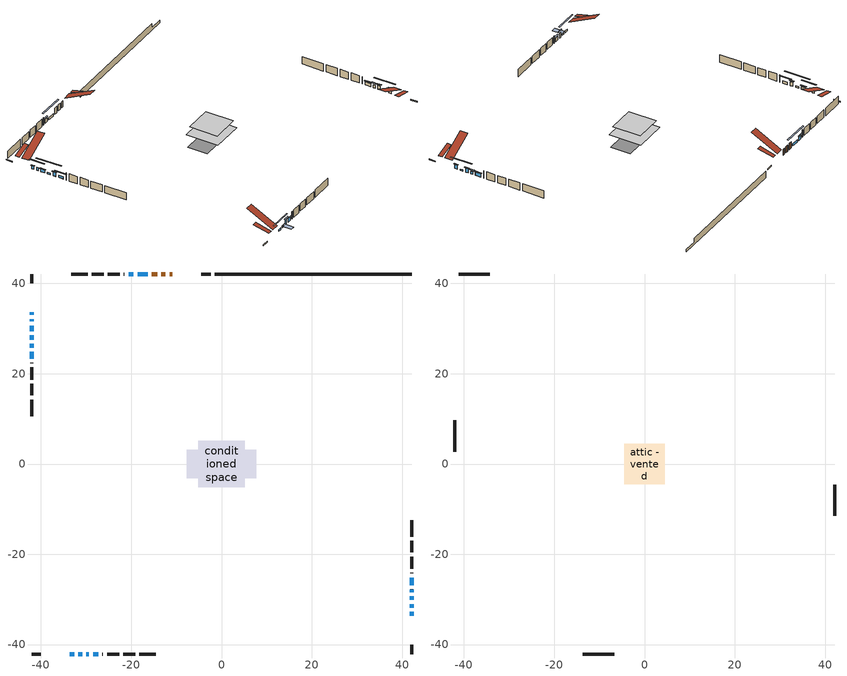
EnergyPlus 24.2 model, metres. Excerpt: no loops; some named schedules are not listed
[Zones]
conditioned space
 floor outside (Floor1 construction): -0.75,-0.75 -0.75,0.75 0.75,0.75 0.75,-0.75 z0.89
 floor adiabatic (AdiabaticFloorConstruction): -5.17,-5.17 -5.17,5.17 5.17,5.17 5.17,-5.17 z0.89
 floor foundation (Slab1 construction): -7.73,-3.17 -7.73,3.17 7.73,3.17 7.73,-3.17 z-1.24
 wall outside (RimJoist1 construction): -2.43,42.08 -4.48,42.08 / -42.08,-42.08 -40.03,-42.08 / -42.08,42.08 -42.08,40.03 / 42.08,-42.08 42.08,-40.03 z0.89:1.19
 wall outside (AdiabaticWallConstruction 1): -10.93,42.08 -11.49,42.08 / -12.42,42.08 -13.34,42.08 / -14.27,42.08 -15.41,42.08 z0.89:2.92
 wall outside (AdiabaticWallConstruction): -42.08,33.59 -42.08,33.03 / -42.08,32.1 -42.08,31.59 / -42.08,30.66 -42.08,29.44 / 42.08,-28.36 42.08,-27.8 z0.89:1.81; 42.08,-33.59 42.08,-32.77 / -19.5,42.08 -20.57,42.08 / -42.08,26.62 -42.08,25.8 / 42.08,-30.1 42.08,-29.28 z0.89:2.21; -16.34,42.08 -18.58,42.08 z0.89:1.65; -33.59,-42.08 -32.62,-42.08 / -42.08,28.51 -42.08,27.54 z0.89:1.45; -31.69,-42.08 -30.87,-42.08 / 42.08,-31.84 42.08,-31.03 z0.89:1.3; -29.95,-42.08 -29.39,-42.08 z0.89:2.52; -28.46,-42.08 -27.29,-42.08 z0.89:2.06; -42.08,24.88 -42.08,23.35 z0.89:1.7; 42.08,-26.87 42.08,-25.14 z0.89:1.96
 wall outside (Wall1 construction): -21.5,42.08 -21.61,42.08 / -26.36,-42.08 -26.25,-42.08 / -42.08,22.42 -42.08,22.31 / 42.08,-24.21 42.08,-24.1 z0.89:3.33
 wall outside (Wall2 construction): -22.54,42.08 -25.21,42.08 / -25.32,-42.08 -22.66,-42.08 / -42.08,21.38 -42.08,18.71 / 42.08,-23.17 42.08,-20.51 z0.89:3.33
 wall outside (Wall4 construction): -26.14,42.08 -28.72,42.08 / -21.73,-42.08 -19.15,-42.08 / -42.08,17.79 -42.08,15.2 / 42.08,-19.58 42.08,-17 z0.89:3.33
 wall outside (Wall5 construction): -29.65,42.08 -33.29,42.08 / -18.22,-42.08 -14.57,-42.08 / -42.08,14.28 -42.08,10.63 / 42.08,-16.07 42.08,-12.42 z0.89:3.33
 wall foundation (FoundationWall1 construction): -1.5,42.08,-1.24 -1.5,42.08,0.89 37.73,42.08,0.89 37.73,42.08,-0.43 42.08,42.08,-0.43 42.08,42.08,-1.24
 window (WindowConstruction 9): -42.08,33.59 -42.08,33.03 z0.89:1.8
 window (WindowConstruction 6): -42.08,32.1 -42.08,31.59 z0.89:1.8
 window (WindowConstruction 7): -42.08,30.66 -42.08,29.44 z0.89:1.8
 window (WindowConstruction 8): 42.08,-33.59 42.08,-32.77 z0.89:2.21
 window (WindowConstruction 12): -16.34,42.08 -18.58,42.08 z0.89:1.65
 window (WindowConstruction 13): -33.59,-42.08 -32.62,-42.08 z0.89:1.45
 window (WindowConstruction 14): -31.69,-42.08 -30.88,-42.08 z0.89:1.3
 window (WindowConstruction 15): -42.08,28.51 -42.08,27.55 z0.89:1.45
 window (WindowConstruction 16): 42.08,-31.84 42.08,-31.03 z0.89:1.3
 window (WindowConstruction): -19.5,42.08 -20.57,42.08 z0.89:2.21
 window (WindowConstruction 1): -42.08,26.62 -42.08,25.8 z0.89:2.21
 window (WindowConstruction 2): 42.08,-30.1 42.08,-29.29 z0.89:2.21
 window (WindowConstruction 10): -29.95,-42.08 -29.39,-42.08 z0.89:2.51
 window (WindowConstruction 11): 42.08,-28.36 42.08,-27.8 z0.89:1.8
 window (WindowConstruction 3): -28.46,-42.08 -27.29,-42.08 z0.89:2.06
 window (WindowConstruction 4): -42.08,24.87 -42.08,23.35 z0.89:1.7
 window (WindowConstruction 5): 42.08,-26.87 42.08,-25.14 z0.89:1.96
 door (Door): -10.93,42.08 -11.49,42.08 z0.89:2.92
 door (Door 1): -12.42,42.08 -13.34,42.08 z0.89:2.92
 door (Door 2): -14.27,42.08 -15.41,42.08 z0.89:2.92
 ceiling adiabatic (AdiabaticFloorConstruction): 5.17,-5.17 5.17,5.17 -5.17,5.17 -5.17,-5.17 z0.89
 roof outside (Roof1 construction): -6.7,42.08,3.33 -6.7,37.06,4.59 -5.41,37.06,4.59 -5.41,42.08,3.33; -37.81,-42.08,3.33 -37.81,-37.06,4.59 -39.11,-37.06,4.59 -39.11,-42.08,3.33; -42.08,37.81,3.33 -37.06,37.81,4.59 -37.06,39.11,4.59 -42.08,39.11,3.33; 42.08,-37.81,3.33 37.06,-37.81,4.59 37.06,-39.11,4.59 42.08,-39.11,3.33
attic - vented
 floor to conditioned space (Floor2 construction Reversed): -4.48,-4.48 -4.48,4.48 4.48,4.48 4.48,-4.48 z3.33
 wall outside (Wall6 construction): -34.22,42.08 -41.16,42.08 / -13.64,-42.08 -6.71,-42.08 / -42.08,9.7 -42.08,2.77 / 42.08,-11.49 42.08,-4.56 z0.89:3.33
 roof outside (Roof2 construction): -10,42.08,3.33 -10,33.62,7.56 -7.63,33.62,7.56 -7.63,42.08,3.33; -34.51,-42.08,3.33 -34.51,-33.62,7.56 -36.88,-33.62,7.56 -36.88,-42.08,3.33; -42.08,34.51,3.33 -33.62,34.51,7.56 -33.62,36.88,7.56 -42.08,36.88,3.33; 42.08,-34.51,3.33 33.62,-34.51,7.56 33.62,-36.88,7.56 42.08,-36.88,3.33
shading: -42.08,32.73 -42.08,33.88 -42.38,33.88 -42.38,32.73 z2.1; -42.08,29.46 -42.08,34.23 -42.38,34.23 -42.38,29.46 z3.93; -42.08,29.14 -42.08,30.96 -42.38,30.96 -42.38,29.14 z2.1; 42.08,-32.47 42.08,-33.88 42.38,-33.88 42.38,-32.47 z2.51; -21.63,42.08 -13.29,42.08 -13.29,42.38 -21.63,42.38 z4.7; -29.57,-42.08 -36.64,-42.08 -36.64,-42.38 -29.57,-42.38 z4.5; -30.58,-42.08 -31.99,-42.08 -31.99,-45.14 -30.58,-45.14 z1.59; -42.08,23.89 -42.08,32.17 -42.38,32.17 -42.38,23.89 z5.11; 42.08,-27.98 42.08,-34.89 42.38,-34.89 42.38,-27.98 z4.35; -20.87,42.08 -19.21,42.08 -19.21,42.38 -20.87,42.38 z2.51; -42.08,25.5 -42.08,26.92 -42.38,26.92 -42.38,25.5 z2.51; 42.08,-28.99 42.08,-30.4 42.38,-30.4 42.38,-28.99 z2.51; -28.78,-42.08 -30.56,-42.08 -30.56,-42.38 -28.78,-42.38 z3.12; 42.08,-27.19 42.08,-28.97 42.38,-28.97 42.38,-27.19 z2.41; -26.99,-42.08 -28.76,-42.08 -28.76,-42.38 -26.99,-42.38 z2.36; -42.08,22.13 -42.08,26.09 -42.38,26.09 -42.38,22.13 z2.92; 42.08,-24.84 42.08,-27.17 42.38,-27.17 42.38,-24.84 z2.26
[Building]
Building 1: Terrain=Suburbs
[Site:Location]
Moncton Intl AP_NB: Latitude {deg}=46.11; Longitude {deg}=-64.68; Time Zone {hr}=-4; Elevation {m}=71; Keep Site Location Information=Yes
[Site:GroundTemperature:Shallow]
1.33672, -0.726403, -0.891626, 0.0874321, 4.0178, 7.92987, 11.3214, 13.4699, 13.6524, 11.905, 8.59993, 4.80787
[Site:WaterMainsTemperature]
Calculation Method=Schedule; Temperature Schedule=mains temperature schedule
[Material] Roughness=Rough; Thermal Absorptance=0.9
Name | Thickness {m} | Conductivity {W/m-K} | Density {kg/m3} | Specific Heat {J/kg-K} | Solar Absorptance | Visible Absorptance
asphalt or fiberglass shingles | 0.00635 | 0.162714 | 1121.4 | 1465.45 | 0.4 | 0.4
ceiling loosefill ins | 0.169333 | 0.0480833 | 16.02 | 1046.75 | 0.7 | 0.7
ceiling stud and cavity | 0.1397 | 1.27956 | 65.682 | 1177.47 | 0.7 | 0.7
concrete 4.0 in. | 0.1016 | 1.803125 | 2242.8 | 837.4 | 0.7 | 0.7
concrete 8.0 in. | 0.2032 | 1.803125 | 2242.8 | 837.4 | 0.7 | 0.7
door material | 0.04445 | 0.0451087 | 512.64 | 1214.23 | 0.7 | 0.7
exterior vertical ins | 0.00720908 | 0.029427 | 32.04 | 1214.23 | 0.7 | 0.7
floor covering | 0.0127 | 0.0433444 | 54.468 | 1339.84 | 0.6 | 0.6
floor rigid ins; wall rigid ins | 0.051816 | 0.029427 | 32.04 | 1214.23 | 0.7 | 0.7
floor rigid ins 1; wall rigid ins 1 | 0.512978 | 0.029427 | 32.04 | 1214.23 | 0.7 | 0.7
floor stud and cavity | 0.1397 | 0.322252 | 92.3553 | 1139.71 | 0.7 | 0.7
floor stud and cavity 1 | 0.1397 | 1.75129 | 37.0049 | 1207.88 | 0.7 | 0.7
furniture material conditioned space 1 | 0.1524 | 0.115458 | 640.8 | 1214.23 | 0.6 | 0.6
gypsum board | 0.00254 | 0.160291 | 801 | 837.4 | 0.6 | 0.6
gypsum board 1 | 0.0127 | 0.160291 | 801 | 837.4 | 0.6 | 0.6
gypsum board 2 | 0.0127 | 0.160291 | 801 | 837.4 | 0.7 | 0.7
osb sheathing 0.5 in. | 0.0127 | 0.115458 | 512.64 | 1214.23 | 0.7 | 0.7
osb sheathing 0.75 in. | 0.01905 | 0.115458 | 512.64 | 1214.23 | 0.7 | 0.7
osb sheathing 2.0 in. | 0.0508 | 0.115458 | 512.64 | 1214.23 | 0.7 | 0.7
rim joist rigid ins | 0.103632 | 0.029427 | 32.04 | 1214.23 | 0.7 | 0.7
rim joist stud and cavity | 0.0508 | 0.181927 | 125.044 | 1163.47 | 0.6 | 0.6
roof stud and cavity | 0.0889 | 0.75724 | 50.32683 | 1063.81 | 0.7 | 0.7
wall stud and cavity | 0.1397 | 0.0762868 | 139.0536 | 1170.24 | 0.7 | 0.7
wall stud and cavity 1 | 0.1397 | 0.253483 | 139.0536 | 1170.24 | 0.7 | 0.7
wall stud and cavity 2 | 0.1397 | 0.244877 | 139.0536 | 1170.24 | 0.7 | 0.7
wall stud and cavity 3 | 0.1397 | 0.101716 | 139.0536 | 1170.24 | 0.7 | 0.7
wall stud and cavity 4 | 0.0889 | 6.1454 | 50.32683 | 1063.81 | 0.6 | 0.6
wall stud and cavity 5 | 0.0889 | 0.380278 | 52.3479 | 1209.89 | 0.7 | 0.7
wall stud and cavity 6 | 0.0889 | 0.391764 | 83.0341 | 1211.67 | 0.7 | 0.7
wood siding | 0.0254 | 0.102417 | 544.68 | 1172.36 | 0.4 | 0.4
wood siding 1 | 0.00254 | 0.102417 | 544.68 | 1172.36 | 0.4 | 0.4
wood siding 2; wood siding 3; wood siding 4 | 0.0254 | 0.102417 | 544.68 | 1172.36 | 0.7 | 0.7
[WindowMaterial:SimpleGlazingSystem]
Name | U-Factor {W/m2-K} | Solar Heat Gain Coefficient
WindowMaterial | 6.59613 | 0.78
WindowMaterial 1 | 7.18381 | 0.74
WindowMaterial 10 | 5.54627 | 0.72
WindowMaterial 11 | 5.33902 | 0.68
WindowMaterial 12 | 2.74361 | 0.38
WindowMaterial 2 | 2.78449 | 0.59
WindowMaterial 3 | 2.06622 | 0.51
WindowMaterial 4 | 2.92814 | 0.61
WindowMaterial 5 | 2.21783 | 0.41
WindowMaterial 6 | 2.080987 | 0.51
WindowMaterial 7 | 2.986628 | 0.6
WindowMaterial 8 | 2.765186 | 0.62
WindowMaterial 9 | 2.75553 | 0.6
[Construction]
AdiabaticFloorConstruction: floor stud and cavity 1, floor rigid ins 1, osb sheathing 0.75 in., floor covering
AdiabaticWallConstruction: wood siding 3, wall rigid ins 1, wall stud and cavity 5, gypsum board 1
AdiabaticWallConstruction 1: wood siding 4, wall rigid ins 1, wall stud and cavity 5, gypsum board 1
Door; Door 1; Door 2: door material
Floor1 construction: floor stud and cavity, floor rigid ins, osb sheathing 0.75 in., floor covering
Floor2 construction Reversed: gypsum board 1, ceiling stud and cavity, ceiling loosefill ins
FoundationWall1 construction: concrete 8.0 in., gypsum board 2
furniture construction conditioned space 1: furniture material conditioned space 1
PartitionWallConstruction: gypsum board 1, wall stud and cavity 6, gypsum board 1
RimJoist1 construction: wood siding 2, rim joist rigid ins, osb sheathing 2.0 in., rim joist stud and cavity
Roof1 construction: asphalt or fiberglass shingles, roof stud and cavity, gypsum board
Roof2 construction: asphalt or fiberglass shingles
Slab1 construction: concrete 4.0 in.
Wall1 construction: wood siding, osb sheathing 0.5 in., wall stud and cavity, gypsum board 1
Wall2 construction: wood siding, wall rigid ins, osb sheathing 0.5 in., wall stud and cavity 1, gypsum board 1
Wall4 construction: wood siding, wall rigid ins, osb sheathing 0.5 in., wall stud and cavity 2, gypsum board 1
Wall5 construction: wood siding, wall rigid ins, osb sheathing 0.5 in., wall stud and cavity 3, gypsum board 1
Wall6 construction: wood siding 1, wall stud and cavity 4
WindowConstruction: WindowMaterial
WindowConstruction 1; WindowConstruction 2; WindowConstruction 8: WindowMaterial 1
WindowConstruction 10: WindowMaterial 8
WindowConstruction 11: WindowMaterial 9
WindowConstruction 12: WindowMaterial 10
WindowConstruction 13; WindowConstruction 15: WindowMaterial 11
WindowConstruction 14; WindowConstruction 16: WindowMaterial 12
WindowConstruction 3: WindowMaterial 2
WindowConstruction 4: WindowMaterial 3
WindowConstruction 5: WindowMaterial 4
WindowConstruction 6: WindowMaterial 5
WindowConstruction 7: WindowMaterial 6
WindowConstruction 9: WindowMaterial 7
[Zone] Multiplier=1; Part of Total Floor Area=Yes
Name | Volume {m3}
attic - vented | 53.5134
conditioned space | 477.2
[Space]
Name | Zone | Volume {m3}
attic - vented 1 | attic - vented | 53.5134
conditioned space 1 | conditioned space | 477.2
[ZoneInfiltration:EffectiveLeakageArea]
infil attic - vented 1: Zone or Space=attic - vented 1; Schedule=Always On Discrete; Effective Air Leakage Area {cm2}=2829.88; Stack Coefficient=0.000464004; Wind Coefficient=1.45539e-05
[ZoneMixing]
whole house fan mix: Zone or Space=attic - vented; Schedule=Always On Continuous; Design Flow Rate Calculation Method=Flow/Zone; Design Flow Rate {m3/s}=0; Source Zone or Space=conditioned space
[SurfaceProperty:ExposedFoundationPerimeter]
Slab1: Exposed Perimeter Calculation Method=TotalExposedPerimeter; Total Exposed Perimeter {m}=43.586
[InternalMass] Zone or ZoneList=conditioned space; Space or SpaceList=conditioned space 1
Name | Construction | Surface Area {m2}
furniture mass conditioned space 1 | furniture construction conditioned space 1 | 82.8198
partition wall mass | PartitionWallConstruction | 207.049
[Lights]
interior lighting: Zone or ZoneList or Space or SpaceList=conditioned space 1; Schedule=interior lighting schedule; Design Level Calculation Method=LightingLevel; Lighting Level {W}=343.2; Return Air Fraction=0; Fraction Radiant=0.6; Fraction Visible=0.2; Fraction Replaceable=1
[People]
occupants: Zone or ZoneList or Space or SpaceList=conditioned space 1; Number of People Schedule=occupants schedule; Number of People Calculation Method=People; Number of People=3; Fraction Radiant=0.314171; Sensible Heat Fraction=0.56303; Activity Level Schedule=occupants activity schedule; Carbon Dioxide Generation Rate {m3/s-W}=0; Enable ASHRAE 55 Comfort Warnings=No; Mean Radiant Temperature Calculation Type=EnclosureAveraged
[ElectricEquipment] Zone or ZoneList or Space or SpaceList=conditioned space 1; Design Level Calculation Method=EquipmentLevel
Name | Schedule | Design Level {W} | Fraction Latent | Fraction Radiant | Fraction Lost
clothes dryer | clothes dryer schedule | 140.772 | 0.015 | 0.081 | 0.85
clothes washer | clothes washer schedule | 32.1985 | 0.03 | 0.162 | 0.7
cooking range | cooking range schedule | 215.147 | 0.08 | 0.432 | 0.2
dishwasher | dishwasher schedule | 66.8632 | 0.3 | 0.18 | 0.4
fridge | fridge schedule | 72.9452 | 0 | 0.6 | 0
mech vent bath fan 0 | mech vent bath fan 0 schedule | 25.1 | 0 | 0 | 1
mech vent house fan | mech vent house fan schedule | 0 | 0 | 0 | 1
mech vent house fan cfis | mech vent house fan cfis schedule | 0 | 0 | 0 | 0
misc plug loads | misc plug loads schedule | 494.7 | 0.045 | 0.513 | 0.1
whole house fan | Always On Discrete | 0 | 0 | 0 | 1
[OtherEquipment] Zone or ZoneList or Space or SpaceList=conditioned space 1; Design Level Calculation Method=EquipmentLevel
Name | Fuel Type | Schedule | Design Level {W} | Fraction Latent | Fraction Radiant | Fraction Lost
clothes dryer 1 | Electricity | clothes dryer schedule | 0 | 0.015 | 0.081 | 0.85
cooking range 1 | Electricity | cooking range schedule | 0 | 0.08 | 0.432 | 0.2
general water use latent | None | general water use schedule | 62.594 | 1 | 0 | 0
general water use sensible | None | general water use schedule | -61.6891 | 0 | 0.6 | 0
mech vent house fan latent load | None | Always On Discrete | 0 | 1 | 0 | 0
mech vent house fan sensible load | None | Always On Discrete | 0 | 0 | 0 | 0
water heater energy adjustment1 | FuelOilNo2 | Always On Discrete | 0.01 | 0 | 0 | 1
[ZoneInfiltration:DesignFlowRate] Zone or ZoneList or Space or SpaceList=conditioned space 1; Schedule=Always On Discrete; Design Flow Rate Calculation Method=Flow/Zone; Design Flow Rate {m3/s}=0
infil flow; natural vent flow; whole house fan flow
[Foundation:Kiva]
Foundation Kiva 1: Initial Indoor Air Temperature {C}=18; Wall Height Above Grade {m}=0.890016; Wall Depth Below Slab {m}=0.2032; Custom Block Material Name 1=exterior vertical ins; Custom Block Depth 1 {m}=2.13; Custom Block X Position 1 {m}=0.2159; Custom Block Z Position 1 {m}=0
[Foundation:Kiva:Settings]
Soil Conductivity {W/m-K}=0.849921; Soil Density {kg/m3}=1842.3; Soil Specific Heat {J/kg-K}=418.7; Ground Solar Absorptivity=0.9; Ground Thermal Absorptivity=0.9; Ground Surface Roughness {m}=0.03; Far-Field Width {m}=40; Deep-Ground Boundary Condition=ZeroFlux; Deep-Ground Depth {m}=40; Minimum Cell Dimension {m}=0.2; Maximum Cell Growth Coefficient=3; Simulation Timestep=Timestep
[Exterior:Lights]
exterior lighting: Schedule=exterior lighting schedule; Design Level {W}=75.6
[Schedule:Constant]
Name | Hourly Value
Always On Continuous; mech vent house fan schedule; mech vent house fan cfis schedule; Always On Discrete | 1
occupants activity schedule | 117.228
fridge schedule | 0
[Schedule:Week:Daily]
interior lighting schedule Week Rule - Jan1-Jan27: interior lighting schedule day, interior lighting schedule day, interior lighting schedule day, interior lighting schedule day, interior lighting schedule day, interior lighting schedule day, interior lighting schedule day, interior lighting schedule default day, interior lighting schedule default day, interior lighting schedule default day, interior lighting schedule default day, interior lighting schedule default day
interior lighting schedule Week Rule - Jan28-Feb3: interior lighting schedule day, interior lighting schedule day, interior lighting schedule day, interior lighting schedule day, interior lighting schedule day 1, interior lighting schedule day 1, interior lighting schedule day 1, interior lighting schedule default day, interior lighting schedule default day, interior lighting schedule default day, interior lighting schedule default day, interior lighting schedule default day
interior lighting schedule Week Rule - Feb4-Feb24: interior lighting schedule day 1, interior lighting schedule day 1, interior lighting schedule day 1, interior lighting schedule day 1, interior lighting schedule day 1, interior lighting schedule day 1, interior lighting schedule day 1, interior lighting schedule default day, interior lighting schedule default day, interior lighting schedule default day, interior lighting schedule default day, interior lighting schedule default day
interior lighting schedule Week Rule - Feb25-Mar3: interior lighting schedule day 1, interior lighting schedule day 1, interior lighting schedule day 1, interior lighting schedule day 1, interior lighting schedule day 2, interior lighting schedule day 2, interior lighting schedule day 2, interior lighting schedule default day, interior lighting schedule default day, interior lighting schedule default day, interior lighting schedule default day, interior lighting schedule default day
interior lighting schedule Week Rule - Mar4-Mar31: interior lighting schedule day 2, interior lighting schedule day 2, interior lighting schedule day 2, interior lighting schedule day 2, interior lighting schedule day 2, interior lighting schedule day 2, interior lighting schedule day 2, interior lighting schedule default day, interior lighting schedule default day, interior lighting schedule default day, interior lighting schedule default day, interior lighting schedule default day
interior lighting schedule Week Rule - Apr1-Apr28: interior lighting schedule day 3, interior lighting schedule day 3, interior lighting schedule day 3, interior lighting schedule day 3, interior lighting schedule day 3, interior lighting schedule day 3, interior lighting schedule day 3, interior lighting schedule default day, interior lighting schedule default day, interior lighting schedule default day, interior lighting schedule default day, interior lighting schedule default day
interior lighting schedule Week Rule - Apr29-May5: interior lighting schedule day 3, interior lighting schedule day 3, interior lighting schedule day 4, interior lighting schedule day 4, interior lighting schedule day 4, interior lighting schedule day 4, interior lighting schedule day 4, interior lighting schedule default day, interior lighting schedule default day, interior lighting schedule default day, interior lighting schedule default day, interior lighting schedule default day
interior lighting schedule Week Rule - May6-May26: interior lighting schedule day 4, interior lighting schedule day 4, interior lighting schedule day 4, interior lighting schedule day 4, interior lighting schedule day 4, interior lighting schedule day 4, interior lighting schedule day 4, interior lighting schedule default day, interior lighting schedule default day, interior lighting schedule default day, interior lighting schedule default day, interior lighting schedule default day
interior lighting schedule Week Rule - May27-Jun2: interior lighting schedule day 4, interior lighting schedule day 4, interior lighting schedule day 4, interior lighting schedule day 4, interior lighting schedule day 4, interior lighting schedule day 5, interior lighting schedule day 5, interior lighting schedule default day, interior lighting schedule default day, interior lighting schedule default day, interior lighting schedule default day, interior lighting schedule default day
interior lighting schedule Week Rule - Jun3-Jun30: interior lighting schedule day 5, interior lighting schedule day 5, interior lighting schedule day 5, interior lighting schedule day 5, interior lighting schedule day 5, interior lighting schedule day 5, interior lighting schedule day 5, interior lighting schedule default day, interior lighting schedule default day, interior lighting schedule default day, interior lighting schedule default day, interior lighting schedule default day
interior lighting schedule Week Rule - Jul1-Jul28: interior lighting schedule day 6, interior lighting schedule day 6, interior lighting schedule day 6, interior lighting schedule day 6, interior lighting schedule day 6, interior lighting schedule day 6, interior lighting schedule day 6, interior lighting schedule default day, interior lighting schedule default day, interior lighting schedule default day, interior lighting schedule default day, interior lighting schedule default day
interior lighting schedule Week Rule - Jul29-Aug4: interior lighting schedule day 6, interior lighting schedule day 6, interior lighting schedule day 6, interior lighting schedule day 7, interior lighting schedule day 7, interior lighting schedule day 7, interior lighting schedule day 7, interior lighting schedule default day, interior lighting schedule default day, interior lighting schedule default day, interior lighting schedule default day, interior lighting schedule default day
interior lighting schedule Week Rule - Aug5-Aug25: interior lighting schedule day 7, interior lighting schedule day 7, interior lighting schedule day 7, interior lighting schedule day 7, interior lighting schedule day 7, interior lighting schedule day 7, interior lighting schedule day 7, interior lighting schedule default day, interior lighting schedule default day, interior lighting schedule default day, interior lighting schedule default day, interior lighting schedule default day
interior lighting schedule Week Rule - Aug26-Sep1: interior lighting schedule day 7, interior lighting schedule day 7, interior lighting schedule day 7, interior lighting schedule day 7, interior lighting schedule day 7, interior lighting schedule day 7, interior lighting schedule day 8, interior lighting schedule default day, interior lighting schedule default day, interior lighting schedule default day, interior lighting schedule default day, interior lighting schedule default day
interior lighting schedule Week Rule - Sep2-Sep29: interior lighting schedule day 8, interior lighting schedule day 8, interior lighting schedule day 8, interior lighting schedule day 8, interior lighting schedule day 8, interior lighting schedule day 8, interior lighting schedule day 8, interior lighting schedule default day, interior lighting schedule default day, interior lighting schedule default day, interior lighting schedule default day, interior lighting schedule default day
interior lighting schedule Week Rule - Sep30-Oct6: interior lighting schedule day 8, interior lighting schedule day 9, interior lighting schedule day 9, interior lighting schedule day 9, interior lighting schedule day 9, interior lighting schedule day 9, interior lighting schedule day 9, interior lighting schedule default day, interior lighting schedule default day, interior lighting schedule default day, interior lighting schedule default day, interior lighting schedule default day
interior lighting schedule Week Rule - Oct7-Oct27: interior lighting schedule day 9, interior lighting schedule day 9, interior lighting schedule day 9, interior lighting schedule day 9, interior lighting schedule day 9, interior lighting schedule day 9, interior lighting schedule day 9, interior lighting schedule default day, interior lighting schedule default day, interior lighting schedule default day, interior lighting schedule default day, interior lighting schedule default day
interior lighting schedule Week Rule - Oct28-Nov3: interior lighting schedule day 9, interior lighting schedule day 9, interior lighting schedule day 9, interior lighting schedule day 9, interior lighting schedule day 10, interior lighting schedule day 10, interior lighting schedule day 10, interior lighting schedule default day, interior lighting schedule default day, interior lighting schedule default day, interior lighting schedule default day, interior lighting schedule default day
interior lighting schedule Week Rule - Nov4-Nov24: interior lighting schedule day 10, interior lighting schedule day 10, interior lighting schedule day 10, interior lighting schedule day 10, interior lighting schedule day 10, interior lighting schedule day 10, interior lighting schedule day 10, interior lighting schedule default day, interior lighting schedule default day, interior lighting schedule default day, interior lighting schedule default day, interior lighting schedule default day
interior lighting schedule Week Rule - Nov25-Dec1: interior lighting schedule day 10, interior lighting schedule day 10, interior lighting schedule day 10, interior lighting schedule day 10, interior lighting schedule day 10, interior lighting schedule day 10, interior lighting schedule day 11, interior lighting schedule default day, interior lighting schedule default day, interior lighting schedule default day, interior lighting schedule default day, interior lighting schedule default day
interior lighting schedule Week Rule - Dec2-Dec31: interior lighting schedule day 11, interior lighting schedule day 11, interior lighting schedule day 11, interior lighting schedule day 11, interior lighting schedule day 11, interior lighting schedule day 11, interior lighting schedule day 11, interior lighting schedule default day, interior lighting schedule default day, interior lighting schedule default day, interior lighting schedule default day, interior lighting schedule default day
occupants schedule Week Rule - Jan1-Dec31: occupants schedule day, occupants schedule day, occupants schedule day, occupants schedule day, occupants schedule day, occupants schedule day, occupants schedule day, occupants schedule default day, occupants schedule default day, occupants schedule default day, occupants schedule default day, occupants schedule default day
clothes dryer schedule Week Rule - Jan1-Dec31: clothes dryer schedule day, clothes dryer schedule day, clothes dryer schedule day, clothes dryer schedule day, clothes dryer schedule day, clothes dryer schedule day, clothes dryer schedule day, clothes dryer schedule default day, clothes dryer schedule default day, clothes dryer schedule default day, clothes dryer schedule default day, clothes dryer schedule default day
clothes washer schedule Week Rule - Jan1-Dec31: clothes washer schedule day, clothes washer schedule day, clothes washer schedule day, clothes washer schedule day, clothes washer schedule day, clothes washer schedule day, clothes washer schedule day, clothes washer schedule default day, clothes washer schedule default day, clothes washer schedule default day, clothes washer schedule default day, clothes washer schedule default day
cooking range schedule Week Rule - Jan1-Dec31: cooking range schedule day, cooking range schedule day, cooking range schedule day, cooking range schedule day, cooking range schedule day, cooking range schedule day, cooking range schedule day, cooking range schedule default day, cooking range schedule default day, cooking range schedule default day, cooking range schedule default day, cooking range schedule default day
dishwasher schedule Week Rule - Jan1-Dec31: dishwasher schedule day, dishwasher schedule day, dishwasher schedule day, dishwasher schedule day, dishwasher schedule day, dishwasher schedule day, dishwasher schedule day, dishwasher schedule default day, dishwasher schedule default day, dishwasher schedule default day, dishwasher schedule default day, dishwasher schedule default day
mech vent bath fan 0 schedule Week Rule - Jan1-Dec31: mech vent bath fan 0 schedule day, mech vent bath fan 0 schedule day, mech vent bath fan 0 schedule day, mech vent bath fan 0 schedule day, mech vent bath fan 0 schedule day, mech vent bath fan 0 schedule day, mech vent bath fan 0 schedule day, mech vent bath fan 0 schedule default day, mech vent bath fan 0 schedule default day, mech vent bath fan 0 schedule default day, mech vent bath fan 0 schedule default day, mech vent bath fan 0 schedule default day
misc plug loads schedule Week Rule - Jan1-Dec31: misc plug loads schedule day, misc plug loads schedule day, misc plug loads schedule day, misc plug loads schedule day, misc plug loads schedule day, misc plug loads schedule day, misc plug loads schedule day, misc plug loads schedule default day, misc plug loads schedule default day, misc plug loads schedule default day, misc plug loads schedule default day, misc plug loads schedule default day
general water use schedule Week Rule - Jan1-Dec31: general water use schedule day, general water use schedule day, general water use schedule day, general water use schedule day, general water use schedule day, general water use schedule day, general water use schedule day, general water use schedule default day, general water use schedule default day, general water use schedule default day, general water use schedule default day, general water use schedule default day
exterior lighting schedule Week Rule - Jan1-Jan27: exterior lighting schedule day, exterior lighting schedule day, exterior lighting schedule day, exterior lighting schedule day, exterior lighting schedule day, exterior lighting schedule day, exterior lighting schedule day, exterior lighting schedule default day, exterior lighting schedule default day, exterior lighting schedule default day, exterior lighting schedule default day, exterior lighting schedule default day
exterior lighting schedule Week Rule - Jan28-Feb3: exterior lighting schedule day, exterior lighting schedule day, exterior lighting schedule day, exterior lighting schedule day, exterior lighting schedule day 1, exterior lighting schedule day 1, exterior lighting schedule day 1, exterior lighting schedule default day, exterior lighting schedule default day, exterior lighting schedule default day, exterior lighting schedule default day, exterior lighting schedule default day
exterior lighting schedule Week Rule - Feb4-Feb24: exterior lighting schedule day 1, exterior lighting schedule day 1, exterior lighting schedule day 1, exterior lighting schedule day 1, exterior lighting schedule day 1, exterior lighting schedule day 1, exterior lighting schedule day 1, exterior lighting schedule default day, exterior lighting schedule default day, exterior lighting schedule default day, exterior lighting schedule default day, exterior lighting schedule default day
exterior lighting schedule Week Rule - Feb25-Mar3: exterior lighting schedule day 1, exterior lighting schedule day 1, exterior lighting schedule day 1, exterior lighting schedule day 1, exterior lighting schedule day 2, exterior lighting schedule day 2, exterior lighting schedule day 2, exterior lighting schedule default day, exterior lighting schedule default day, exterior lighting schedule default day, exterior lighting schedule default day, exterior lighting schedule default day
exterior lighting schedule Week Rule - Mar4-Mar31: exterior lighting schedule day 2, exterior lighting schedule day 2, exterior lighting schedule day 2, exterior lighting schedule day 2, exterior lighting schedule day 2, exterior lighting schedule day 2, exterior lighting schedule day 2, exterior lighting schedule default day, exterior lighting schedule default day, exterior lighting schedule default day, exterior lighting schedule default day, exterior lighting schedule default day
exterior lighting schedule Week Rule - Apr1-Apr28: exterior lighting schedule day 3, exterior lighting schedule day 3, exterior lighting schedule day 3, exterior lighting schedule day 3, exterior lighting schedule day 3, exterior lighting schedule day 3, exterior lighting schedule day 3, exterior lighting schedule default day, exterior lighting schedule default day, exterior lighting schedule default day, exterior lighting schedule default day, exterior lighting schedule default day
exterior lighting schedule Week Rule - Apr29-May5: exterior lighting schedule day 3, exterior lighting schedule day 3, exterior lighting schedule day 4, exterior lighting schedule day 4, exterior lighting schedule day 4, exterior lighting schedule day 4, exterior lighting schedule day 4, exterior lighting schedule default day, exterior lighting schedule default day, exterior lighting schedule default day, exterior lighting schedule default day, exterior lighting schedule default day
exterior lighting schedule Week Rule - May6-May26: exterior lighting schedule day 4, exterior lighting schedule day 4, exterior lighting schedule day 4, exterior lighting schedule day 4, exterior lighting schedule day 4, exterior lighting schedule day 4, exterior lighting schedule day 4, exterior lighting schedule default day, exterior lighting schedule default day, exterior lighting schedule default day, exterior lighting schedule default day, exterior lighting schedule default day
exterior lighting schedule Week Rule - May27-Jun2: exterior lighting schedule day 4, exterior lighting schedule day 4, exterior lighting schedule day 4, exterior lighting schedule day 4, exterior lighting schedule day 4, exterior lighting schedule day 5, exterior lighting schedule day 5, exterior lighting schedule default day, exterior lighting schedule default day, exterior lighting schedule default day, exterior lighting schedule default day, exterior lighting schedule default day
[Schedule:Year]
interior lighting schedule: interior lighting schedule Week Rule - Jan1-Jan27, 1, 1, 1, 27, interior lighting schedule Week Rule - Jan28-Feb3, 1, 28, 2, 3, interior lighting schedule Week Rule - Feb4-Feb24, 2, 4, 2, 24, interior lighting schedule Week Rule - Feb25-Mar3, 2, 25, 3, 3, interior lighting schedule Week Rule - Mar4-Mar31, 3, 4, 3, 31, interior lighting schedule Week Rule - Apr1-Apr28, 4, 1, 4, 28, interior lighting schedule Week Rule - Apr29-May5, 4, 29, 5, 5, interior lighting schedule Week Rule - May6-May26, 5, 6, 5, 26, interior lighting schedule Week Rule - May27-Jun2, 5, 27, 6, 2, interior lighting schedule Week Rule - Jun3-Jun30, 6, 3, 6, 30, interior lighting schedule Week Rule - Jul1-Jul28, 7, 1, 7, 28, interior lighting schedule Week Rule - Jul29-Aug4, 7, 29, 8, 4, interior lighting schedule Week Rule - Aug5-Aug25, 8, 5, 8, 25, interior lighting schedule Week Rule - Aug26-Sep1, 8, 26, 9, 1, interior lighting schedule Week Rule - Sep2-Sep29, 9, 2, 9, 29, interior lighting schedule Week Rule - Sep30-Oct6, 9, 30, 10, 6, interior lighting schedule Week Rule - Oct7-Oct27, 10, 7, 10, 27, interior lighting schedule Week Rule - Oct28-Nov3, 10, 28, 11, 3, interior lighting schedule Week Rule - Nov4-Nov24, 11, 4, 11, 24, interior lighting schedule Week Rule - Nov25-Dec1, 11, 25, 12, 1, interior lighting schedule Week Rule - Dec2-Dec31, 12, 2, 12, 31
occupants schedule: occupants schedule Week Rule - Jan1-Dec31, 1, 1, 12, 31
clothes dryer schedule: clothes dryer schedule Week Rule - Jan1-Dec31, 1, 1, 12, 31
clothes washer schedule: clothes washer schedule Week Rule - Jan1-Dec31, 1, 1, 12, 31
cooking range schedule: cooking range schedule Week Rule - Jan1-Dec31, 1, 1, 12, 31
dishwasher schedule: dishwasher schedule Week Rule - Jan1-Dec31, 1, 1, 12, 31
mech vent bath fan 0 schedule: mech vent bath fan 0 schedule Week Rule - Jan1-Dec31, 1, 1, 12, 31
misc plug loads schedule: misc plug loads schedule Week Rule - Jan1-Dec31, 1, 1, 12, 31
general water use schedule: general water use schedule Week Rule - Jan1-Dec31, 1, 1, 12, 31
exterior lighting schedule: exterior lighting schedule Week Rule - Jan1-Jan27, 1, 1, 1, 27, exterior lighting schedule Week Rule - Jan28-Feb3, 1, 28, 2, 3, exterior lighting schedule Week Rule - Feb4-Feb24, 2, 4, 2, 24, exterior lighting schedule Week Rule - Feb25-Mar3, 2, 25, 3, 3, exterior lighting schedule Week Rule - Mar4-Mar31, 3, 4, 3, 31, exterior lighting schedule Week Rule - Apr1-Apr28, 4, 1, 4, 28, exterior lighting schedule Week Rule - Apr29-May5, 4, 29, 5, 5, exterior lighting schedule Week Rule - May6-May26, 5, 6, 5, 26, exterior lighting schedule Week Rule - May27-Jun2, 5, 27, 6, 2, exterior lighting schedule Week Rule - Jun3-Jun30, 6, 3, 6, 30, exterior lighting schedule Week Rule - Jul1-Jul28, 7, 1, 7, 28, exterior lighting schedule Week Rule - Jul29-Aug4, 7, 29, 8, 4, exterior lighting schedule Week Rule - Aug5-Aug25, 8, 5, 8, 25, exterior lighting schedule Week Rule - Aug26-Sep1, 8, 26, 9, 1, exterior lighting schedule Week Rule - Sep2-Sep29, 9, 2, 9, 29, exterior lighting schedule Week Rule - Sep30-Oct6, 9, 30, 10, 6, exterior lighting schedule Week Rule - Oct7-Oct27, 10, 7, 10, 27, exterior lighting schedule Week Rule - Oct28-Nov3, 10, 28, 11, 3, exterior lighting schedule Week Rule - Nov4-Nov24, 11, 4, 11, 24, exterior lighting schedule Week Rule - Nov25-Dec1, 11, 25, 12, 1, exterior lighting schedule Week Rule - Dec2-Dec31, 12, 2, 12, 31
[Schedule:Compact]
mains temperature schedule: Through: 01/01, For: AllDays, Until: 24:00, 6.09, Through: 01/02, For: AllDays, Until: 24:00, 6.02167, Through: 01/03, For: AllDays, Until: 24:00, 5.95444, Through: 01/04, For: AllDays, Until: 24:00, 5.88833, Through: 01/05, For: AllDays, Until: 24:00, 5.82333, Through: 01/06, For: AllDays, Until: 24:00, 5.75944, Through: 01/07, For: AllDays, Until: 24:00, 5.69667, Through: 01/08, For: AllDays, Until: 24:00, 5.635, Through: 01/09, For: AllDays, Until: 24:00, 5.57444, Through: 01/10, For: AllDays, Until: 24:00, 5.515, Through: 01/11, For: AllDays, Until: 24:00, 5.45722, Through: 01/12, For: AllDays, Until: 24:00, 5.4, Through: 01/13, For: AllDays, Until: 24:00, 5.34444, Through: 01/14, For: AllDays, Until: 24:00, 5.29, Through: 01/15, For: AllDays, Until: 24:00, 5.23667, Through: 01/16, For: AllDays, Until: 24:00, 5.18444, Through: 01/17, For: AllDays, Until: 24:00, 5.13389, Through: 01/18, For: AllDays, Until: 24:00, 5.085, Through: 01/19, For: AllDays, Until: 24:00, 5.03667, Through: 01/20, For: AllDays, Until: 24:00, 4.99, Through: 01/21, For: AllDays, Until: 24:00, 4.94444, Through: 01/22, For: AllDays, Until: 24:00, 4.90056, Through: 01/23, For: AllDays, Until: 24:00, 4.85833, Through: 01/24, For: AllDays, Until: 24:00, 4.81722, Through: 01/25, For: AllDays, Until: 24:00, 4.77722, Through: 01/26, For: AllDays, Until: 24:00, 4.73889, Through: 01/27, For: AllDays, Until: 24:00, 4.70167, Through: 01/28, For: AllDays, Until: 24:00, 4.66611, Through: 01/29, For: AllDays, Until: 24:00, 4.63222, Through: 01/30, For: AllDays, Until: 24:00, 4.59944, Through: 01/31, For: AllDays, Until: 24:00, 4.56833, Through: 02/01, For: AllDays, Until: 24:00, 4.53889, Through: 02/02, For: AllDays, Until: 24:00, 4.51056, Through: 02/03, For: AllDays, Until: 24:00, 4.48389, Through: 02/04, For: AllDays, Until: 24:00, 4.45889, Through: 02/05, For: AllDays, Until: 24:00, 4.435, Through: 02/06, For: AllDays, Until: 24:00, 4.41278, Through: 02/07, For: AllDays, Until: 24:00, 4.39222, Through: 02/08, For: AllDays, Until: 24:00, 4.37333, Through: 02/09, For: AllDays, Until: 24:00, 4.35556, Through: 02/10, For: AllDays, Until: 24:00, 4.33944, Through: 02/11, For: AllDays, Until: 24:00, 4.325, Through: 02/12, For: AllDays, Until: 24:00, 4.31222, Through: 02/13, For: AllDays, Until: 24:00, 4.30056, Through: 02/14, For: AllDays, Until: 24:00, 4.29056, Through: 02/15, For: AllDays, Until: 24:00, 4.28222, Through: 02/16, For: AllDays, Until: 24:00, 4.27556, Through: 02/17, For: AllDays, Until: 24:00, 4.27056, Through: 02/18, For: AllDays, Until: 24:00, 4.26667, Through: 02/19, For: AllDays, Until: 24:00, 4.265, Through: 02/20, For: AllDays, Until: 24:00, 4.26444, Through: 02/21, For: AllDays, Until: 24:00, 4.26556, Through: 02/22, For: AllDays, Until: 24:00, 4.26833, Through: 02/23, For: AllDays, Until: 24:00, 4.27222, Through: 02/24, For: AllDays, Until: 24:00, 4.27833, Through: 02/25, For: AllDays, Until: 24:00, 4.28556, Through: 02/26, For: AllDays, Until: 24:00, 4.29444, Through: 02/27, For: AllDays, Until: 24:00, 4.305, Through: 02/28, For: AllDays, Until: 24:00, 4.31667, Through: 03/01, For: AllDays, Until: 24:00, 4.33056, Through: 03/02, For: AllDays, Until: 24:00, 4.34556, Through: 03/03, For: AllDays, Until: 24:00, 4.36222, Through: 03/04, For: AllDays, Until: 24:00, 4.38, Through: 03/05, For: AllDays, Until: 24:00, 4.4, Through: 03/06, For: AllDays, Until: 24:00, 4.42111, Through: 03/07, For: AllDays, Until: 24:00, 4.44389, Through: 03/08, For: AllDays, Until: 24:00, 4.46833, Through: 03/09, For: AllDays, Until: 24:00, 4.49389, Through: 03/10, For: AllDays, Until: 24:00, 4.52111, Through: 03/11, For: AllDays, Until: 24:00, 4.55, Through: 03/12, For: AllDays, Until: 24:00, 4.58, Through: 03/13, For: AllDays, Until: 24:00, 4.61167, Through: 03/14, For: AllDays, Until: 24:00, 4.645, Through: 03/15, For: AllDays, Until: 24:00, 4.67944, Through: 03/16, For: AllDays, Until: 24:00, 4.71556, Through: 03/17, For: AllDays, Until: 24:00, 4.75333, Through: 03/18, For: AllDays, Until: 24:00, 4.79222, Through: 03/19, For: AllDays, Until: 24:00, 4.83222, Through: 03/20, For: AllDays, Until: 24:00, 4.87444, Through: 03/21, For: AllDays, Until: 24:00, 4.91722, Through: 03/22, For: AllDays, Until: 24:00, 4.96167, Through: 03/23, For: AllDays, Until: 24:00, 5.00778, Through: 03/24, For: AllDays, Until: 24:00, 5.055, Through: 03/25, For: AllDays, Until: 24:00, 5.10333, Through: 03/26, For: AllDays, Until: 24:00, 5.15333, Through: 03/27, For: AllDays, Until: 24:00, 5.20444, Through: 03/28, For: AllDays, Until: 24:00, 5.25667, Through: 03/29, For: AllDays, Until: 24:00, 5.31056, Through: 03/30, For: AllDays, Until: 24:00, 5.36556, Through: 03/31, For: AllDays, Until: 24:00, 5.42167, Through: 04/01, For: AllDays, Until: 24:00, 5.47889, Through: 04/02, For: AllDays, Until: 24:00, 5.53778, Through: 04/03, For: AllDays, Until: 24:00, 5.59722, Through: 04/04, For: AllDays, Until: 24:00, 5.65833, Through: 04/05, For: AllDays, Until: 24:00, 5.72056, Through: 04/06, For: AllDays, Until: 24:00, 5.78389, Through: 04/07, For: AllDays, Until: 24:00, 5.84833, Through: 04/08, For: AllDays, Until: 24:00, 5.91333, Through: 04/09, For: AllDays, Until: 24:00, 5.98, Through: 04/10, For: AllDays, Until: 24:00, 6.04778, Through: 04/11, For: AllDays, Until: 24:00, 6.11667, Through: 04/12, For: AllDays, Until: 24:00, 6.18611, Through: 04/13, For: AllDays, Until: 24:00, 6.25667, Through: 04/14, For: AllDays, Until: 24:00, 6.32833, Through: 04/15, For: AllDays, Until: 24:00, 6.40111, Through: 04/16, For: AllDays, Until: 24:00, 6.47444, Through: 04/17, For: AllDays, Until: 24:00, 6.54889, Through: 04/18, For: AllDays, Until: 24:00, 6.62444, Through: 04/19, For: AllDays, Until: 24:00, 6.70056, Through: 04/20, For: AllDays, Until: 24:00, 6.77722, Through: 04/21, For: AllDays, Until: 24:00, 6.85556, Through: 04/22, For: AllDays, Until: 24:00, 6.93389, Through: 04/23, For: AllDays, Until: 24:00, 7.01333, Through: 04/24, For: AllDays, Until: 24:00, 7.09333, Through: 04/25, For: AllDays, Until: 24:00, 7.17444, Through: 04/26, For: AllDays, Until: 24:00, 7.25611, Through: 04/27, For: AllDays, Until: 24:00, 7.33833, Through: 04/28, For: AllDays, Until: 24:00, 7.42111, Through: 04/29, For: AllDays, Until: 24:00, 7.505, Through: 04/30, For: AllDays, Until: 24:00, 7.58889, Through: 05/01, For: AllDays, Until: 24:00, 7.67389, Through: 05/02, For: AllDays, Until: 24:00, 7.75889, Through: 05/03, For: AllDays, Until: 24:00, 7.845, Through: 05/04, For: AllDays, Until: 24:00, 7.93111, Through: 05/05, For: AllDays, Until: 24:00, 8.01833, Through: 05/06, For: AllDays, Until: 24:00, 8.10556, Through: 05/07, For: AllDays, Until: 24:00, 8.19333, Through: 05/08, For: AllDays, Until: 24:00, 8.28111, Through: 05/09, For: AllDays, Until: 24:00, 8.36944, Through: 05/10, For: AllDays, Until: 24:00, 8.45833, Through: 05/11, For: AllDays, Until: 24:00, 8.54778, Through: 05/12, For: AllDays, Until: 24:00, 8.63722, Through: 05/13, For: AllDays, Until: 24:00, 8.72667, Through: 05/14, For: AllDays, Until: 24:00, 8.81667, Through: 05/15, For: AllDays, Until: 24:00, 8.90722, Through: 05/16, For: AllDays, Until: 24:00, 8.99722, Through: 05/17, For: AllDays, Until: 24:00, 9.08778, Through: 05/18, For: AllDays, Until: 24:00, 9.17889, Through: 05/19, For: AllDays, Until: 24:00, 9.26944, Through: 05/20, For: AllDays, Until: 24:00, 9.36056, Through: 05/21, For: AllDays, Until: 24:00, 9.45111, Through: 05/22, For: AllDays, Until: 24:00, 9.54222, Through: 05/23, For: AllDays, Until: 24:00, 9.63333, Through: 05/24, For: AllDays, Until: 24:00, 9.72389, Through: 05/25, For: AllDays, Until: 24:00, 9.815, Through: 05/26, For: AllDays, Until: 24:00, 9.90556, Through: 05/27, For: AllDays, Until: 24:00, 9.99667, Through: 05/28, For: AllDays, Until: 24:00, 10.0872, Through: 05/29, For: AllDays, Until: 24:00, 10.1772, Through: 05/30, For: AllDays, Until: 24:00, 10.2678, Through: 05/31, For: AllDays, Until: 24:00, 10.3578, Through: 06/01, For: AllDays, Until: 24:00, 10.4472, Through: 06/02, For: AllDays, Until: 24:00, 10.5367, Through: 06/03, For: AllDays, Until: 24:00, 10.6261, Through: 06/04, For: AllDays, Until: 24:00, 10.715, Through: 06/05, For: AllDays, Until: 24:00, 10.8033, Through: 06/06, For: AllDays, Until: 24:00, 10.8917, Through: 06/07, For: AllDays, Until: 24:00, 10.9794, Through: 06/08, For: AllDays, Until: 24:00, 11.0667, Through: 06/09, For: AllDays, Until: 24:00, 11.1539, Through: 06/10, For: AllDays, Until: 24:00, 11.24, Through: 06/11, For: AllDays, Until: 24:00, 11.3261, Through: 06/12, For: AllDays, Until: 24:00, 11.4117, Through: 06/13, For: AllDays, Until: 24:00, 11.4967, Through: 06/14, For: AllDays, Until: 24:00, 11.5806, Through: 06/15, For: AllDays, Until: 24:00, 11.6644, Through: 06/16, For: AllDays, Until: 24:00, 11.7472, Through: 06/17, For: AllDays, Until: 24:00, 11.83, Through: 06/18, For: AllDays, Until: 24:00, 11.9117, Through: 06/19, For: AllDays, Until: 24:00, 11.9928, Through: 06/20, For: AllDays, Until: 24:00, 12.0728, Through: 06/21, For: AllDays, Until: 24:00, 12.1522, Through: 06/22, For: AllDays, Until: 24:00, 12.2311, Through: 06/23, For: AllDays, Until: 24:00, 12.3094, Through: 06/24, For: AllDays, Until: 24:00, 12.3867, Through: 06/25, For: AllDays, Until: 24:00, 12.4628, Through: 06/26, For: AllDays, Until: 24:00, 12.5383, Through: 06/27, For: AllDays, Until: 24:00, 12.6128, Through: 06/28, For: AllDays, Until: 24:00, 12.6867, Through: 06/29, For: AllDays, Until: 24:00, 12.7594, Through: 06/30, For: AllDays, Until: 24:00, 12.8311, Through: 07/01, For: AllDays, Until: 24:00, 12.9017, Through: 07/02, For: AllDays, Until: 24:00, 12.9717, Through: 07/03, For: AllDays, Until: 24:00, 13.0406, Through: 07/04, For: AllDays, Until: 24:00, 13.1083, Through: 07/05, For: AllDays, Until: 24:00, 13.175, Through: 07/06, For: AllDays, Until: 24:00, 13.2406, Through: 07/07, For: AllDays, Until: 24:00, 13.3056, Through: 07/08, For: AllDays, Until: 24:00, 13.3689, Through: 07/09, For: AllDays, Until: 24:00, 13.4311, Through: 07/10, For: AllDays, Until: 24:00, 13.4922, Through: 07/11, For: AllDays, Until: 24:00, 13.5522, Through: 07/12, For: AllDays, Until: 24:00, 13.6111, Through: 07/13, For: AllDays, Until: 24:00, 13.6689, Through: 07/14, For: AllDays, Until: 24:00, 13.725, Through: 07/15, For: AllDays, Until: 24:00, 13.7806, Through: 07/16, For: AllDays, Until: 24:00, 13.8344, Through: 07/17, For: AllDays, Until: 24:00, 13.8867, Through: 07/18, For: AllDays, Until: 24:00, 13.9383, Through: 07/19, For: AllDays, Until: 24:00, 13.9883, Through: 07/20, For: AllDays, Until: 24:00, 14.0372, Through: 07/21, For: AllDays, Until: 24:00, 14.0844, Through: 07/22, For: AllDays, Until: 24:00, 14.1306, Through: 07/23, For: AllDays, Until: 24:00, 14.175, Through: 07/24, For: AllDays, Until: 24:00, 14.2183, Through: 07/25, For: AllDays, Until: 24:00, 14.2606, Through: 07/26, For: AllDays, Until: 24:00, 14.3011, Through: 07/27, For: AllDays, Until: 24:00, 14.3406, Through: 07/28, For: AllDays, Until: 24:00, 14.3778, Through: 07/29, For: AllDays, Until: 24:00, 14.4144, Through: 07/30, For: AllDays, Until: 24:00, 14.4494, Through: 07/31, For: AllDays, Until: 24:00, 14.4828, Through: 08/01, For: AllDays, Until: 24:00, 14.5144, Through: 08/02, For: AllDays, Until: 24:00, 14.545, Through: 08/03, For: AllDays, Until: 24:00, 14.5739, Through: 08/04, For: AllDays, Until: 24:00, 14.6017, Through: 08/05, For: AllDays, Until: 24:00, 14.6278, Through: 08/06, For: AllDays, Until: 24:00, 14.6522, Through: 08/07, For: AllDays, Until: 24:00, 14.675, Through: 08/08, For: AllDays, Until: 24:00, 14.6967, Through: 08/09, For: AllDays, Until: 24:00, 14.7167, Through: 08/10, For: AllDays, Until: 24:00, 14.735, Through: 08/11, For: AllDays, Until: 24:00, 14.7522, Through: 08/12, For: AllDays, Until: 24:00, 14.7672, Through: 08/13, For: AllDays, Until: 24:00, 14.7811, Through: 08/14, For: AllDays, Until: 24:00, 14.7933, Through: 08/15, For: AllDays, Until: 24:00, 14.8044, Through: 08/16, For: AllDays, Until: 24:00, 14.8133, Through: 08/17, For: AllDays, Until: 24:00, 14.8211, Through: 08/18, For: AllDays, Until: 24:00, 14.8272, Through: 08/19, For: AllDays, Until: 24:00, 14.8317, Through: 08/20, For: AllDays, Until: 24:00, 14.8344, Through: 08/21, For: AllDays, Until: 24:00, 14.8361, Through: 08/22, For: AllDays, Until: 24:00, 14.8356, Through: 08/23, For: AllDays, Until: 24:00, 14.8339, Through: 08/24, For: AllDays, Until: 24:00, 14.8306, Through: 08/25, For: AllDays, Until: 24:00, 14.8256, Through: 08/26, For: AllDays, Until: 24:00, 14.8189, Through: 08/27, For: AllDays, Until: 24:00, 14.8111, Through: 08/28, For: AllDays, Until: 24:00, 14.8017, Through: 08/29, For: AllDays, Until: 24:00, 14.7906, Through: 08/30, For: AllDays, Until: 24:00, 14.7778, Through: 08/31, For: AllDays, Until: 24:00, 14.7633, Through: 09/01, For: AllDays, Until: 24:00, 14.7478, Through: 09/02, For: AllDays, Until: 24:00, 14.7306, Through: 09/03, For: AllDays, Until: 24:00, 14.7117, Through: 09/04, For: AllDays, Until: 24:00, 14.6911, Through: 09/05, For: AllDays, Until: 24:00, 14.6694, Through: 09/06, For: AllDays, Until: 24:00, 14.6456, Through: 09/07, For: AllDays, Until: 24:00, 14.6211, Through: 09/08, For: AllDays, Until: 24:00, 14.5944, Through: 09/09, For: AllDays, Until: 24:00, 14.5667, Through: 09/10, For: AllDays, Until: 24:00, 14.5372, Through: 09/11, For: AllDays, Until: 24:00, 14.5061, Through: 09/12, For: AllDays, Until: 24:00, 14.4739, Through: 09/13, For: AllDays, Until: 24:00, 14.44, Through: 09/14, For: AllDays, Until: 24:00, 14.405, Through: 09/15, For: AllDays, Until: 24:00, 14.3678, Through: 09/16, For: AllDays, Until: 24:00, 14.33, Through: 09/17, For: AllDays, Until: 24:00, 14.2906, Through: 09/18, For: AllDays, Until: 24:00, 14.2494, Through: 09/19, For: AllDays, Until: 24:00, 14.2072, Through: 09/20, For: AllDays, Until: 24:00, 14.1633, Through: 09/21, For: AllDays, Until: 24:00, 14.1183, Through: 09/22, For: AllDays, Until: 24:00, 14.0717, Through: 09/23, For: AllDays, Until: 24:00, 14.0239, Through: 09/24, For: AllDays, Until: 24:00, 13.975, Through: 09/25, For: AllDays, Until: 24:00, 13.9244, Through: 09/26, For: AllDays, Until: 24:00, 13.8728, Through: 09/27, For: AllDays, Until: 24:00, 13.82, Through: 09/28, For: AllDays, Until: 24:00, 13.7656, Through: 09/29, For: AllDays, Until: 24:00, 13.71, Through: 09/30, For: AllDays, Until: 24:00, 13.6533, Through: 10/01, For: AllDays, Until: 24:00, 13.5956, Through: 10/02, For: AllDays, Until: 24:00, 13.5361, Through: 10/03, For: AllDays, Until: 24:00, 13.4761, Through: 10/04, For: AllDays, Until: 24:00, 13.4144, Through: 10/05, For: AllDays, Until: 24:00, 13.3517, Through: 10/06, For: AllDays, Until: 24:00, 13.2883, Through: 10/07, For: AllDays, Until: 24:00, 13.2233, Through: 10/08, For: AllDays, Until: 24:00, 13.1572, Through: 10/09, For: AllDays, Until: 24:00, 13.09, Through: 10/10, For: AllDays, Until: 24:00, 13.0222, Through: 10/11, For: AllDays, Until: 24:00, 12.9528, Through: 10/12, For: AllDays, Until: 24:00, 12.8828, Through: 10/13, For: AllDays, Until: 24:00, 12.8117, Through: 10/14, For: AllDays, Until: 24:00, 12.74, Through: 10/15, For: AllDays, Until: 24:00, 12.6667, Through: 10/16, For: AllDays, Until: 24:00, 12.5928, Through: 10/17, For: AllDays, Until: 24:00, 12.5178, Through: 10/18, For: AllDays, Until: 24:00, 12.4422, Through: 10/19, For: AllDays, Until: 24:00, 12.3656, Through: 10/20, For: AllDays, Until: 24:00, 12.2883, Through: 10/21, For: AllDays, Until: 24:00, 12.21, Through: 10/22, For: AllDays, Until: 24:00, 12.1311, Through: 10/23, For: AllDays, Until: 24:00, 12.0517, Through: 10/24, For: AllDays, Until: 24:00, 11.9711, Through: 10/25, For: AllDays, Until: 24:00, 11.8894, Through: 10/26, For: AllDays, Until: 24:00, 11.8078, Through: 10/27, For: AllDays, Until: 24:00, 11.725, Through: 10/28, For: AllDays, Until: 24:00, 11.6422, Through: 10/29, For: AllDays, Until: 24:00, 11.5583, Through: 10/30, For: AllDays, Until: 24:00, 11.4739, Through: 10/31, For: AllDays, Until: 24:00, 11.3889, Through: 11/01, For: AllDays, Until: 24:00, 11.3033, Through: 11/02, For: AllDays, Until: 24:00, 11.2172, Through: 11/03, For: AllDays, Until: 24:00, 11.1306, Through: 11/04, For: AllDays, Until: 24:00, 11.0433, Through: 11/05, For: AllDays, Until: 24:00, 10.9561, Through: 11/06, For: AllDays, Until: 24:00, 10.8683, Through: 11/07, For: AllDays, Until: 24:00, 10.78, Through: 11/08, For: AllDays, Until: 24:00, 10.6911, Through: 11/09, For: AllDays, Until: 24:00, 10.6022, Through: 11/10, For: AllDays, Until: 24:00, 10.5128, Through: 11/11, For: AllDays, Until: 24:00, 10.4233, Through: 11/12, For: AllDays, Until: 24:00, 10.3333, Through: 11/13, For: AllDays, Until: 24:00, 10.2433, Through: 11/14, For: AllDays, Until: 24:00, 10.1533, Through: 11/15, For: AllDays, Until: 24:00, 10.0628, Through: 11/16, For: AllDays, Until: 24:00, 9.97222, Through: 11/17, For: AllDays, Until: 24:00, 9.88111, Through: 11/18, For: AllDays, Until: 24:00, 9.79056, Through: 11/19, For: AllDays, Until: 24:00, 9.69944, Through: 11/20, For: AllDays, Until: 24:00, 9.60889, Through: 11/21, For: AllDays, Until: 24:00, 9.51778, Through: 11/22, For: AllDays, Until: 24:00, 9.42667, Through: 11/23, For: AllDays, Until: 24:00, 9.33611, Through: 11/24, For: AllDays, Until: 24:00, 9.245, Through: 11/25, For: AllDays, Until: 24:00, 9.15444, Through: 11/26, For: AllDays, Until: 24:00, 9.06333, Through: 11/27, For: AllDays, Until: 24:00, 8.97333, Through: 11/28, For: AllDays, Until: 24:00, 8.88278, Through: 11/29, For: AllDays, Until: 24:00, 8.79278, Through: 11/30, For: AllDays, Until: 24:00, 8.70278, Through: 12/01, For: AllDays, Until: 24:00, 8.61278, Through: 12/02, For: AllDays, Until: 24:00, 8.52389, Through: 12/03, For: AllDays, Until: 24:00, 8.43444, Through: 12/04, For: AllDays, Until: 24:00, 8.34611, Through: 12/05, For: AllDays, Until: 24:00, 8.25722, Through: 12/06, For: AllDays, Until: 24:00, 8.16944, Through: 12/07, For: AllDays, Until: 24:00, 8.08167, Through: 12/08, For: AllDays, Until: 24:00, 7.99444, Through: 12/09, For: AllDays, Until: 24:00, 7.90778, Through: 12/10, For: AllDays, Until: 24:00, 7.82167, Through: 12/11, For: AllDays, Until: 24:00, 7.73611, Through: 12/12, For: AllDays, Until: 24:00, 7.65111, Through: 12/13, For: AllDays, Until: 24:00, 7.56611, Through: 12/14, For: AllDays, Until: 24:00, 7.48222, Through: 12/15, For: AllDays, Until: 24:00, 7.39889, Through: 12/16, For: AllDays, Until: 24:00, 7.31611, Through: 12/17, For: AllDays, Until: 24:00, 7.23389, Through: 12/18, For: AllDays, Until: 24:00, 7.15278, Through: 12/19, For: AllDays, Until: 24:00, 7.07167, Through: 12/20, For: AllDays, Until: 24:00, 6.99167, Through: 12/21, For: AllDays, Until: 24:00, 6.91278, Through: 12/22, For: AllDays, Until: 24:00, 6.83444, Through: 12/23, For: AllDays, Until: 24:00, 6.75667, Through: 12/24, For: AllDays, Until: 24:00, 6.68, Through: 12/25, For: AllDays, Until: 24:00, 6.60389, Through: 12/26, For: AllDays, Until: 24:00, 6.52889, Through: 12/27, For: AllDays, Until: 24:00, 6.45444, Through: 12/28, For: AllDays, Until: 24:00, 6.38111, Through: 12/29, For: AllDays, Until: 24:00, 6.30889, Through: 12/30, For: AllDays, Until: 24:00, 6.23778, Through: 12/31, For: AllDays, Until: 24:00, 6.16722
